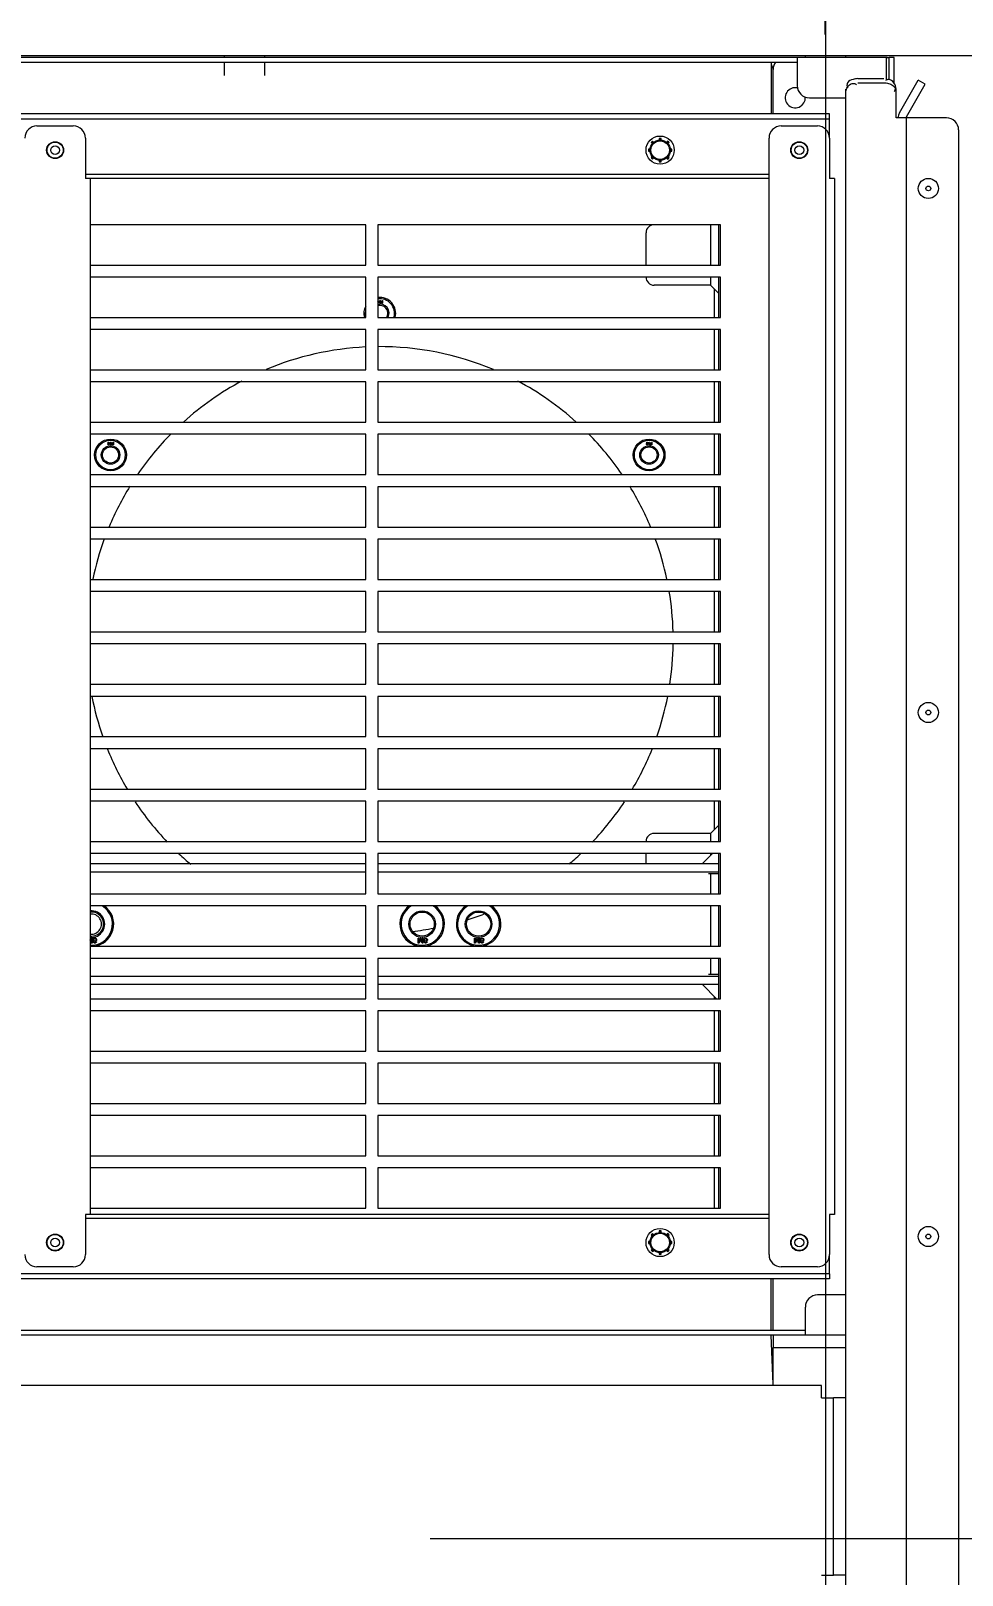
# Model space of a CAD drawing. Header units: inches. Extents: x -4705 to 38647, y 7098 to 31800.
# Drawn here: x 5173.5 to 5404.4, y 26205 to 26588.1 of the extents above; entities that cross this region are included whole.
import ezdxf

# ---------------------------------------------------------------- set-up
doc = ezdxf.new("R2010")
doc.units = ezdxf.units.IN
doc.header["$LTSCALE"] = 10
doc.header["$MEASUREMENT"] = 0
doc.linetypes.add('CENTER', pattern=[2, 1.25, -0.25, 0.25, -0.25])
doc.linetypes.add('CENTERX2', pattern=[20.32, 12.7, -2.54, 2.54, -2.54])
doc.layers.get('0').update_dxf_attribs({"lineweight": 0})
doc.layers.get('Defpoints').update_dxf_attribs({"lineweight": 0})
doc.layers.add('00_COMPONENTS', color=7, linetype='Continuous', lineweight=0)
doc.styles.get("Standard").update_dxf_attribs({"font": 'SourceHanSansCN-Normal.ttf'})
doc.dimstyles.new('副本 (2) Standard', dxfattribs={"dimtxt": 30, "dimasz": 40, "dimexe": 20, "dimexo": 2, "dimgap": 5, "dimtad": 1, "dimtoh": 1, "dimdec": 0, "dimdsep": 46, "dimtxsty": 'Standard', "dimblk": 'CLOSEDBLANK', "dimcen": 0.09, "dimclrd": 256, "dimadec": 0, "dimazin": 0, "dimtfac": 1, "dimtdec": 0, "dimtofl": 0, "dimtmove": 1, "dimatfit": 2, "dimldrblk": 'CLOSEDBLANK', "dimfxl": 1, "dimtolj": 1, "dimtzin": 0, "dimarcsym": 0})

# ---------------------------------------------------------------- blocks, each defined once
blk = doc.blocks.new('_ClosedBlank')
at = {"color": 0, "linetype": 'ByBlock', "lineweight": -2}
for p, q in [((-1, 0.1667), (0, 0)), ((-1, 0.1667), (-1, -0.1667)), ((0, 0), (-1, -0.1667))]:
    blk.add_line(p, q, dxfattribs=at)
blk = doc.blocks.new('*D21')
at = {"color": 0, "linetype": 'CENTER', "lineweight": -2, "ltscale": 50, "transparency": 16777216}
for p, q in [((4843.51, 26563.97), (4843.51, 26793.6)), ((5370.51, 26589.89), (5370.51, 26793.6))]:
    blk.add_line(p, q, dxfattribs=at)
at = {"linetype": 'CENTER', "lineweight": -2, "ltscale": 50, "transparency": 16777216}
blk.add_line((4883.51, 26773.6), (5330.51, 26773.6), dxfattribs=at)
at = {"layer": 'Defpoints', "color": 0, "linetype": 'CENTER', "transparency": 16777216}
for p in [(5370.51, 26773.6), (5370.51, 26587.89), (4843.51, 26561.97)]:
    blk.add_point(p, dxfattribs=at)
at = {"linetype": 'ByBlock', "lineweight": -2, "transparency": 16777216, "xscale": 40, "yscale": 40, "zscale": 40, "rotation": 180}
blk.add_blockref('_ClosedBlank', (4843.51, 26773.6), dxfattribs=at)
at = {"linetype": 'ByBlock', "lineweight": -2, "transparency": 16777216, "xscale": 40, "yscale": 40, "zscale": 40}
blk.add_blockref('_ClosedBlank', (5370.51, 26773.6), dxfattribs=at)
at = {"color": 0, "linetype": 'CENTER', "ltscale": 50, "transparency": 16777216, "insert": (5107.01, 26793.6), "char_height": 30, "attachment_point": 5}
blk.add_mtext('\\A1;527', dxfattribs=at)
blk = doc.blocks.new('*D22')
at = {"color": 0, "linetype": 'CENTER', "lineweight": -2, "ltscale": 50, "transparency": 16777216}
for p, q in [((5370.51, 26587.16), (5370.51, 26793.6)), ((5897.51, 26563.97), (5897.51, 26793.6))]:
    blk.add_line(p, q, dxfattribs=at)
at = {"linetype": 'CENTER', "lineweight": -2, "ltscale": 50, "transparency": 16777216}
blk.add_line((5410.51, 26773.6), (5857.51, 26773.6), dxfattribs=at)
at = {"layer": 'Defpoints', "color": 0, "linetype": 'CENTER', "transparency": 16777216}
for p in [(5897.51, 26773.6), (5370.51, 26585.16), (5897.51, 26561.97)]:
    blk.add_point(p, dxfattribs=at)
at = {"linetype": 'ByBlock', "lineweight": -2, "transparency": 16777216, "xscale": 40, "yscale": 40, "zscale": 40, "rotation": 180}
blk.add_blockref('_ClosedBlank', (5370.51, 26773.6), dxfattribs=at)
at = {"linetype": 'ByBlock', "lineweight": -2, "transparency": 16777216, "xscale": 40, "yscale": 40, "zscale": 40}
blk.add_blockref('_ClosedBlank', (5897.51, 26773.6), dxfattribs=at)
at = {"color": 0, "linetype": 'CENTER', "ltscale": 50, "transparency": 16777216, "insert": (5634.01, 26793.6), "char_height": 30, "attachment_point": 5}
blk.add_mtext('\\A1;527', dxfattribs=at)
blk = doc.blocks.new('*D27')
at = {"color": 0, "linetype": 'CENTER', "lineweight": -2, "ltscale": 50, "transparency": 16777216}
for p, q in [((5752.36, 26647.97), (4784.99, 26647.97)), ((5039.92, 26251.97), (4784.99, 26251.97))]:
    blk.add_line(p, q, dxfattribs=at)
at = {"linetype": 'CENTER', "lineweight": -2, "ltscale": 50, "transparency": 16777216}
blk.add_line((4804.99, 26607.97), (4804.99, 26291.97), dxfattribs=at)
at = {"layer": 'Defpoints', "color": 0, "linetype": 'CENTER', "transparency": 16777216}
for p in [(5754.36, 26647.97), (4804.99, 26251.97), (5041.92, 26251.97)]:
    blk.add_point(p, dxfattribs=at)
at = {"linetype": 'ByBlock', "lineweight": -2, "transparency": 16777216, "xscale": 40, "yscale": 40, "zscale": 40}
for p, rotation in [((4804.99, 26647.97), 90), ((4804.99, 26251.97), 270)]:
    blk.add_blockref('_ClosedBlank', p, dxfattribs=dict(at, rotation=rotation))
at = {"color": 0, "linetype": 'CENTER', "ltscale": 50, "transparency": 16777216, "insert": (4784.99, 26449.97), "char_height": 30, "attachment_point": 5, "rotation": 90}
blk.add_mtext('\\A1;396', dxfattribs=at)
blk = doc.blocks.new('*D28')
at = {"color": 0, "linetype": 'CENTER', "lineweight": -2, "ltscale": 50, "transparency": 16777216}
for p, q in [((5507.92, 26647.97), (4733.1, 26647.97)), ((5040.89, 26201.97), (4733.1, 26201.97))]:
    blk.add_line(p, q, dxfattribs=at)
at = {"linetype": 'CENTER', "lineweight": -2, "ltscale": 50, "transparency": 16777216}
blk.add_line((4753.1, 26607.97), (4753.1, 26241.97), dxfattribs=at)
at = {"layer": 'Defpoints', "color": 0, "linetype": 'CENTER', "transparency": 16777216}
for p in [(5509.92, 26647.97), (4753.1, 26201.97), (5042.89, 26201.97)]:
    blk.add_point(p, dxfattribs=at)
at = {"linetype": 'ByBlock', "lineweight": -2, "transparency": 16777216, "xscale": 40, "yscale": 40, "zscale": 40}
for p, rotation in [((4753.1, 26647.97), 90), ((4753.1, 26201.97), 270)]:
    blk.add_blockref('_ClosedBlank', p, dxfattribs=dict(at, rotation=rotation))
at = {"color": 0, "linetype": 'CENTER', "ltscale": 50, "transparency": 16777216, "insert": (4733.1, 26424.97), "char_height": 30, "attachment_point": 5, "rotation": 90}
blk.add_mtext('\\A1;446', dxfattribs=at)

msp = doc.modelspace()

# ---------------------------------------------------------------- linework, layer by layer
at = {"color": 1, "linetype": 'CENTERX2', "ltscale": 50}
msp.add_line((5370.509, 26608.974), (5370.509, 25821.134), dxfattribs=at)
at = {"color": 1, "linetype": 'CENTER', "ltscale": 50}
msp.add_line((5897.509, 26213.974), (4901.743, 26213.974), dxfattribs=at)
at = {"layer": '00_COMPONENTS', "color": 7, "linetype": 'Continuous'}
for p, q in [((4933.509, 26581.974), (5807.509, 26581.974)), ((5385.809, 26581.474), (4973.209, 26581.474)), ((4993.509, 26580.274), (5363.509, 26580.274)), ((5221.509, 26581.474), (5221.509, 26581.974)), ((5221.509, 26576.974), (5221.509, 26580.274)), ((5231.509, 26581.474), (5231.509, 26581.974)), ((5231.509, 26576.974), (5231.509, 26580.274)), ((5357.009, 26580.274), (5357.009, 26567.474)), ((5357.009, 26579.774), (5357.509, 26578.474)), ((5357.509, 26567.474), (5357.509, 26578.474)), ((5363.509, 26581.474), (5363.509, 26574.474)), ((5365.509, 26581.474), (5365.509, 26581.974)), ((5375.509, 26581.474), (5375.509, 26581.974)), ((5385.509, 26581.474), (5385.509, 26576.12)), ((5385.809, 26581.474), (5386.309, 26581.474)), ((5387.509, 26581.474), (5386.309, 26581.474)), ((5386.309, 26575.921), (5386.309, 26581.474)), ((5387.509, 26574.955), (5387.509, 26581.474)), ((5378.509, 26576.207), (5385.009, 26576.207)), ((5378.509, 26575.207), (5385.009, 26575.207)), ((5388.844, 26567.724), (5393.509, 26575.805)), ((5390.576, 26566.724), (5395.241, 26574.805)), ((5395.241, 26574.805), (5393.509, 26575.805)), ((5366.509, 26571.474), (5375.509, 26571.474)), ((5375.509, 25875.412), (5375.509, 26573.608)), ((5388.009, 26566.474), (5388.009, 26573.608)), ((5371.509, 26567.474), (4987.509, 26567.474)), ((5371.509, 26566.274), (5371.509, 26567.474)), ((4987.509, 26566.274), (5371.509, 26566.274)), ((5175.009, 26564.474), (5184.009, 26564.474)), ((5359.509, 26564.474), (5368.509, 26564.474)), ((5371.509, 26561.474), (5371.509, 26566.274)), ((5390.509, 26566.474), (5388.009, 26566.474)), ((5390.509, 26566.474), (5390.509, 25881.474)), ((5400.509, 26566.474), (5390.576, 26566.474)), ((5403.509, 26563.474), (5403.509, 25884.474)), ((5187.009, 26561.474), (5187.009, 26551.474)), ((5327.29, 26560.341), (5327.578, 26560.053)), ((5327.933, 26560.404), (5327.643, 26560.694)), ((5329.259, 26561.364), (5329.259, 26560.959)), ((5329.759, 26560.959), (5329.759, 26561.364)), ((5331.375, 26560.694), (5331.086, 26560.404)), ((5331.441, 26560.053), (5331.729, 26560.341)), ((5356.509, 26284.474), (5356.509, 26561.474)), ((5371.509, 26561.474), (5371.509, 26551.474)), ((5327.03, 26558.724), (5326.62, 26558.724)), ((5326.62, 26558.224), (5327.03, 26558.224)), ((5327.578, 26556.896), (5327.29, 26556.608)), ((5327.643, 26556.255), (5327.933, 26556.544)), ((5329.259, 26555.99), (5329.259, 26555.585)), ((5329.759, 26555.585), (5329.759, 26555.99)), ((5331.086, 26556.544), (5331.375, 26556.255)), ((5331.729, 26556.608), (5331.441, 26556.896)), ((5332.398, 26558.724), (5331.989, 26558.724)), ((5331.989, 26558.224), (5332.398, 26558.224)), ((5187.009, 26552.474), (5356.509, 26552.474)), ((5356.509, 26551.474), (5187.009, 26551.474)), ((5188.209, 26551.474), (5188.209, 26294.474)), ((5372.708, 26551.474), (5371.509, 26551.474)), ((5372.709, 26551.474), (5372.709, 26294.474)), ((5256.509, 26539.974), (5188.209, 26539.974)), ((5256.509, 26529.974), (5256.509, 26539.974)), ((5344.509, 26539.974), (5259.509, 26539.974)), ((5259.509, 26539.974), (5259.509, 26529.974)), ((5326.009, 26529.974), (5326.009, 26537.974)), ((5342.009, 26539.974), (5342.009, 26529.974)), ((5344.009, 26539.974), (5344.009, 26529.974)), ((5344.509, 26529.974), (5344.509, 26539.974)), ((5188.209, 26529.974), (5256.509, 26529.974)), ((5259.509, 26529.974), (5344.509, 26529.974)), ((5256.509, 26526.974), (5188.209, 26526.974)), ((5256.509, 26516.974), (5256.509, 26526.974)), ((5344.509, 26526.974), (5259.509, 26526.974)), ((5259.509, 26526.974), (5259.509, 26516.974)), ((5342.009, 26524.974), (5328.009, 26524.974)), ((5342.009, 26526.974), (5342.009, 26524.974)), ((5344.009, 26522.974), (5342.009, 26524.974)), ((5344.009, 26526.974), (5344.009, 26516.974)), ((5344.509, 26516.974), (5344.509, 26526.974)), ((5259.543, 26521.174), (5259.893, 26520.772)), ((5259.791, 26520.772), (5259.543, 26521.055)), ((5260.009, 26521.174), (5260.141, 26521.174)), ((5260.009, 26520.474), (5260.009, 26521.174)), ((5260.301, 26520.474), (5260.097, 26521.026)), ((5260.097, 26521.026), (5260.097, 26520.474)), ((5260.141, 26521.174), (5260.359, 26520.549)), ((5260.359, 26520.549), (5260.578, 26521.174)), ((5260.622, 26521.026), (5260.418, 26520.474)), ((5260.578, 26521.174), (5260.709, 26521.174)), ((5260.622, 26520.474), (5260.622, 26521.026)), ((5260.709, 26521.174), (5260.709, 26520.474)), ((5343.009, 26516.974), (5343.009, 26523.974)), ((5259.543, 26520.772), (5259.791, 26520.772)), ((5259.893, 26520.683), (5259.543, 26520.683)), ((5259.893, 26520.772), (5259.893, 26520.683)), ((5260.097, 26520.474), (5260.009, 26520.474)), ((5260.418, 26520.474), (5260.301, 26520.474)), ((5260.709, 26520.474), (5260.622, 26520.474)), ((5188.209, 26516.974), (5256.509, 26516.974)), ((5256.509, 26513.974), (5188.209, 26513.974)), ((5256.509, 26503.974), (5256.509, 26513.974)), ((5259.509, 26516.974), (5344.509, 26516.974)), ((5344.509, 26513.974), (5259.509, 26513.974)), ((5259.509, 26513.974), (5259.509, 26503.974)), ((5343.009, 26503.974), (5343.009, 26513.974)), ((5344.009, 26513.974), (5344.009, 26503.974)), ((5344.509, 26503.974), (5344.509, 26513.974)), ((5188.209, 26503.974), (5256.509, 26503.974)), ((5259.509, 26503.974), (5344.509, 26503.974)), ((5256.509, 26500.974), (5188.209, 26500.974)), ((5256.509, 26490.974), (5256.509, 26500.974)), ((5344.509, 26500.974), (5259.509, 26500.974)), ((5259.509, 26500.974), (5259.509, 26490.974)), ((5343.009, 26490.974), (5343.009, 26500.974)), ((5344.009, 26500.974), (5344.009, 26490.974)), ((5344.509, 26490.974), (5344.509, 26500.974)), ((5188.209, 26490.974), (5256.509, 26490.974)), ((5259.509, 26490.974), (5344.509, 26490.974)), ((5256.509, 26487.974), (5188.209, 26487.974)), ((5256.509, 26477.974), (5256.509, 26487.974)), ((5344.509, 26487.974), (5259.509, 26487.974)), ((5259.509, 26487.974), (5259.509, 26477.974)), ((5343.009, 26477.974), (5343.009, 26487.974)), ((5344.009, 26487.974), (5344.009, 26477.974)), ((5344.509, 26477.974), (5344.509, 26487.974)), ((5192.555, 26485.651), (5192.701, 26485.651)), ((5192.555, 26485.562), (5192.555, 26485.651)), ((5192.701, 26485.562), (5192.555, 26485.562)), ((5192.701, 26486.053), (5192.788, 26486.053)), ((5192.701, 26485.651), (5192.701, 26486.053)), ((5192.701, 26485.353), (5192.701, 26485.562)), ((5192.788, 26485.353), (5192.701, 26485.353)), ((5192.788, 26486.053), (5193.138, 26485.651)), ((5193.036, 26485.651), (5192.788, 26485.934)), ((5192.788, 26485.934), (5192.788, 26485.651)), ((5192.788, 26485.651), (5193.036, 26485.651)), ((5193.138, 26485.562), (5192.788, 26485.562)), ((5192.788, 26485.562), (5192.788, 26485.353)), ((5193.138, 26485.651), (5193.138, 26485.562)), ((5193.255, 26486.053), (5193.386, 26486.053)), ((5193.255, 26485.353), (5193.255, 26486.053)), ((5193.343, 26485.353), (5193.255, 26485.353)), ((5193.547, 26485.353), (5193.343, 26485.904)), ((5193.343, 26485.904), (5193.343, 26485.353)), ((5193.386, 26486.053), (5193.605, 26485.428)), ((5193.663, 26485.353), (5193.547, 26485.353)), ((5193.605, 26485.428), (5193.824, 26486.053)), ((5193.868, 26485.904), (5193.663, 26485.353)), ((5193.824, 26486.053), (5193.955, 26486.053)), ((5193.868, 26485.353), (5193.868, 26485.904)), ((5193.955, 26485.353), (5193.868, 26485.353)), ((5193.955, 26486.053), (5193.955, 26485.353)), ((5326.064, 26485.651), (5326.209, 26485.651)), ((5326.064, 26485.562), (5326.064, 26485.651)), ((5326.209, 26485.562), (5326.064, 26485.562)), ((5326.209, 26486.053), (5326.297, 26486.053)), ((5326.209, 26485.651), (5326.209, 26486.053)), ((5326.209, 26485.353), (5326.209, 26485.562)), ((5326.297, 26485.353), (5326.209, 26485.353)), ((5326.297, 26486.053), (5326.647, 26485.651)), ((5326.545, 26485.651), (5326.297, 26485.934)), ((5326.297, 26485.934), (5326.297, 26485.651)), ((5326.297, 26485.651), (5326.545, 26485.651)), ((5326.647, 26485.562), (5326.297, 26485.562)), ((5326.297, 26485.562), (5326.297, 26485.353)), ((5326.647, 26485.651), (5326.647, 26485.562)), ((5326.764, 26486.053), (5326.895, 26486.053)), ((5326.764, 26485.353), (5326.764, 26486.053)), ((5326.851, 26485.353), (5326.764, 26485.353)), ((5327.055, 26485.353), (5326.851, 26485.904)), ((5326.851, 26485.904), (5326.851, 26485.353)), ((5326.895, 26486.053), (5327.114, 26485.428)), ((5327.172, 26485.353), (5327.055, 26485.353)), ((5327.114, 26485.428), (5327.332, 26486.053)), ((5327.376, 26485.904), (5327.172, 26485.353)), ((5327.332, 26486.053), (5327.464, 26486.053)), ((5327.376, 26485.353), (5327.376, 26485.904)), ((5327.464, 26485.353), (5327.376, 26485.353)), ((5327.464, 26486.053), (5327.464, 26485.353)), ((5188.209, 26477.974), (5256.509, 26477.974)), ((5256.509, 26474.974), (5188.209, 26474.974)), ((5256.509, 26464.974), (5256.509, 26474.974)), ((5259.509, 26477.974), (5344.509, 26477.974)), ((5344.509, 26474.974), (5259.509, 26474.974)), ((5259.509, 26474.974), (5259.509, 26464.974)), ((5343.009, 26464.974), (5343.009, 26474.974)), ((5344.009, 26474.974), (5344.009, 26464.974)), ((5344.509, 26464.974), (5344.509, 26474.974)), ((5188.209, 26464.974), (5256.509, 26464.974)), ((5259.509, 26464.974), (5344.509, 26464.974)), ((5256.509, 26461.974), (5188.209, 26461.974)), ((5256.509, 26451.974), (5256.509, 26461.974)), ((5344.509, 26461.974), (5259.509, 26461.974)), ((5259.509, 26461.974), (5259.509, 26451.974)), ((5343.009, 26451.974), (5343.009, 26461.974)), ((5344.009, 26461.974), (5344.009, 26451.974)), ((5344.509, 26451.974), (5344.509, 26461.974)), ((5188.209, 26451.974), (5256.509, 26451.974)), ((5259.509, 26451.974), (5344.509, 26451.974)), ((5256.509, 26448.974), (5188.209, 26448.974)), ((5256.509, 26438.974), (5256.509, 26448.974)), ((5344.509, 26448.974), (5259.509, 26448.974)), ((5259.509, 26448.974), (5259.509, 26438.974)), ((5343.009, 26438.974), (5343.009, 26448.974)), ((5344.009, 26448.974), (5344.009, 26438.974)), ((5344.509, 26438.974), (5344.509, 26448.974)), ((5188.209, 26438.974), (5256.509, 26438.974)), ((5259.509, 26438.974), (5344.509, 26438.974)), ((5256.509, 26435.974), (5188.209, 26435.974)), ((5256.509, 26425.974), (5256.509, 26435.974)), ((5344.509, 26435.974), (5259.509, 26435.974)), ((5259.509, 26435.974), (5259.509, 26425.974)), ((5343.009, 26425.974), (5343.009, 26435.974)), ((5344.009, 26435.974), (5344.009, 26425.974)), ((5344.509, 26425.974), (5344.509, 26435.974)), ((5188.209, 26425.974), (5256.509, 26425.974)), ((5259.509, 26425.974), (5344.509, 26425.974)), ((5256.509, 26422.974), (5188.209, 26422.974)), ((5256.509, 26412.974), (5256.509, 26422.974)), ((5344.509, 26422.974), (5259.509, 26422.974)), ((5259.509, 26422.974), (5259.509, 26412.974)), ((5343.009, 26412.974), (5343.009, 26422.974)), ((5344.009, 26422.974), (5344.009, 26412.974)), ((5344.509, 26412.974), (5344.509, 26422.974)), ((5188.209, 26412.974), (5256.509, 26412.974)), ((5256.509, 26409.974), (5188.209, 26409.974)), ((5256.509, 26399.974), (5256.509, 26409.974)), ((5259.509, 26412.974), (5344.509, 26412.974)), ((5344.509, 26409.974), (5259.509, 26409.974)), ((5259.509, 26409.974), (5259.509, 26399.974)), ((5343.009, 26399.974), (5343.009, 26409.974)), ((5344.009, 26409.974), (5344.009, 26399.974)), ((5344.509, 26399.974), (5344.509, 26409.974)), ((5188.209, 26399.974), (5256.509, 26399.974)), ((5259.509, 26399.974), (5344.509, 26399.974)), ((5256.509, 26396.974), (5188.209, 26396.974)), ((5256.509, 26386.974), (5256.509, 26396.974)), ((5344.509, 26396.974), (5259.509, 26396.974)), ((5259.509, 26396.974), (5259.509, 26386.974)), ((5343.009, 26389.974), (5343.009, 26396.974)), ((5344.009, 26396.974), (5344.009, 26386.974)), ((5344.509, 26386.974), (5344.509, 26396.974)), ((5344.009, 26390.974), (5342.009, 26388.974)), ((5188.209, 26386.974), (5256.509, 26386.974)), ((5259.509, 26386.974), (5344.509, 26386.974)), ((5342.009, 26388.974), (5328.009, 26388.974)), ((5342.009, 26388.974), (5342.009, 26386.974)), ((5256.509, 26383.974), (5188.209, 26383.974)), ((5256.509, 26373.974), (5256.509, 26383.974)), ((5344.509, 26383.974), (5259.509, 26383.974)), ((5259.509, 26383.974), (5259.509, 26373.974)), ((5326.009, 26381.474), (5326.009, 26383.974)), ((5340.009, 26381.474), (5342.509, 26383.974)), ((5342.009, 26383.974), (5342.009, 26383.474)), ((5344.009, 26383.974), (5344.009, 26373.974)), ((5344.509, 26373.974), (5344.509, 26383.974)), ((5188.209, 26381.474), (5256.509, 26381.474)), ((5188.209, 26379.474), (5256.509, 26379.474)), ((5259.509, 26381.474), (5344.009, 26381.474)), ((5259.509, 26379.474), (5344.009, 26379.474)), ((5344.009, 26378.974), (5341.509, 26378.974)), ((5342.009, 26378.974), (5342.009, 26373.974)), ((5188.209, 26373.974), (5256.509, 26373.974)), ((5259.509, 26373.974), (5344.509, 26373.974)), ((5256.509, 26370.974), (5188.209, 26370.974)), ((5256.509, 26360.974), (5256.509, 26370.974)), ((5344.509, 26370.974), (5259.509, 26370.974)), ((5259.509, 26370.974), (5259.509, 26360.974)), ((5342.009, 26370.974), (5342.009, 26360.974)), ((5344.009, 26370.974), (5344.009, 26360.974)), ((5344.509, 26360.974), (5344.509, 26370.974)), ((5188.209, 26362.974), (5188.559, 26362.03)), ((5188.484, 26361.774), (5188.209, 26362.561)), ((5188.209, 26360.974), (5256.509, 26360.974)), ((5188.709, 26361.774), (5188.484, 26361.774)), ((5188.559, 26362.974), (5188.709, 26362.974)), ((5188.559, 26362.03), (5188.559, 26362.974)), ((5188.709, 26362.974), (5188.709, 26361.774)), ((5188.909, 26362.464), (5188.934, 26362.643)), ((5188.909, 26362.285), (5188.909, 26362.464)), ((5188.934, 26362.106), (5188.909, 26362.285)), ((5188.934, 26362.643), (5188.984, 26362.77)), ((5188.984, 26361.979), (5188.934, 26362.106)), ((5188.984, 26362.77), (5189.059, 26362.872)), ((5189.059, 26361.877), (5188.984, 26361.979)), ((5189.184, 26362.234), (5189.034, 26362.336)), ((5189.034, 26362.336), (5189.034, 26362.285)), ((5189.034, 26362.285), (5189.059, 26362.132)), ((5189.059, 26362.872), (5189.184, 26362.949)), ((5189.084, 26362.694), (5189.059, 26362.617)), ((5189.059, 26362.617), (5189.059, 26362.54)), ((5189.059, 26362.54), (5189.084, 26362.464)), ((5189.059, 26362.132), (5189.084, 26362.055)), ((5189.184, 26361.8), (5189.059, 26361.877)), ((5189.134, 26362.77), (5189.084, 26362.694)), ((5189.084, 26362.464), (5189.134, 26362.413)), ((5189.084, 26362.055), (5189.134, 26361.979)), ((5189.209, 26362.821), (5189.134, 26362.77)), ((5189.134, 26362.413), (5189.209, 26362.362)), ((5189.134, 26361.979), (5189.209, 26361.928)), ((5189.184, 26362.949), (5189.309, 26362.974)), ((5189.309, 26362.209), (5189.184, 26362.234)), ((5189.309, 26361.774), (5189.184, 26361.8)), ((5189.284, 26362.847), (5189.209, 26362.821)), ((5189.209, 26362.362), (5189.284, 26362.336)), ((5189.209, 26361.928), (5189.284, 26361.902)), ((5189.459, 26362.847), (5189.284, 26362.847)), ((5189.284, 26362.336), (5189.459, 26362.336)), ((5189.284, 26361.902), (5189.434, 26361.902)), ((5189.309, 26362.974), (5189.434, 26362.974)), ((5189.434, 26362.209), (5189.309, 26362.209)), ((5189.409, 26361.774), (5189.309, 26361.774)), ((5189.534, 26361.8), (5189.409, 26361.774)), ((5189.434, 26362.974), (5189.559, 26362.949)), ((5189.559, 26362.234), (5189.434, 26362.209)), ((5189.434, 26361.902), (5189.509, 26361.928)), ((5189.534, 26362.821), (5189.459, 26362.847)), ((5189.459, 26362.336), (5189.534, 26362.362)), ((5189.509, 26361.928), (5189.584, 26361.979)), ((5189.609, 26362.77), (5189.534, 26362.821)), ((5189.534, 26362.362), (5189.609, 26362.413)), ((5189.659, 26361.877), (5189.534, 26361.8)), ((5189.559, 26362.949), (5189.684, 26362.872)), ((5189.684, 26362.311), (5189.559, 26362.234)), ((5189.584, 26361.979), (5189.634, 26362.055)), ((5189.659, 26362.694), (5189.609, 26362.77)), ((5189.609, 26362.413), (5189.659, 26362.464)), ((5189.634, 26362.055), (5189.759, 26362.055)), ((5189.684, 26362.617), (5189.659, 26362.694)), ((5189.659, 26362.464), (5189.684, 26362.54)), ((5189.734, 26361.979), (5189.659, 26361.877)), ((5189.684, 26362.872), (5189.759, 26362.77)), ((5189.684, 26362.54), (5189.684, 26362.617)), ((5189.759, 26362.387), (5189.684, 26362.311)), ((5189.759, 26362.055), (5189.734, 26361.979)), ((5189.759, 26362.77), (5189.809, 26362.643)), ((5189.809, 26362.515), (5189.759, 26362.387)), ((5189.809, 26362.643), (5189.809, 26362.515)), ((5259.509, 26360.974), (5344.509, 26360.974)), ((5269.509, 26362.974), (5269.659, 26362.974)), ((5269.509, 26361.774), (5269.509, 26362.974)), ((5269.734, 26361.774), (5269.509, 26361.774)), ((5269.659, 26362.974), (5269.659, 26362.03)), ((5269.659, 26362.03), (5270.009, 26362.974)), ((5270.109, 26362.847), (5269.734, 26361.774)), ((5270.009, 26362.974), (5270.209, 26362.974)), ((5270.484, 26361.774), (5270.109, 26362.847)), ((5270.209, 26362.974), (5270.559, 26362.03)), ((5270.709, 26361.774), (5270.484, 26361.774)), ((5270.559, 26362.974), (5270.709, 26362.974)), ((5270.559, 26362.03), (5270.559, 26362.974)), ((5270.709, 26362.974), (5270.709, 26361.774)), ((5270.909, 26362.464), (5270.934, 26362.643)), ((5270.909, 26362.285), (5270.909, 26362.464)), ((5270.934, 26362.106), (5270.909, 26362.285)), ((5270.934, 26362.643), (5270.984, 26362.77)), ((5270.984, 26361.979), (5270.934, 26362.106)), ((5270.984, 26362.77), (5271.059, 26362.872)), ((5271.059, 26361.877), (5270.984, 26361.979)), ((5271.184, 26362.234), (5271.034, 26362.336)), ((5271.034, 26362.336), (5271.034, 26362.285)), ((5271.034, 26362.285), (5271.059, 26362.132)), ((5271.059, 26362.872), (5271.184, 26362.949)), ((5271.084, 26362.694), (5271.059, 26362.617)), ((5271.059, 26362.617), (5271.059, 26362.54)), ((5271.059, 26362.54), (5271.084, 26362.464)), ((5271.059, 26362.132), (5271.084, 26362.055)), ((5271.184, 26361.8), (5271.059, 26361.877)), ((5271.134, 26362.77), (5271.084, 26362.694)), ((5271.084, 26362.464), (5271.134, 26362.413)), ((5271.084, 26362.055), (5271.134, 26361.979)), ((5271.209, 26362.821), (5271.134, 26362.77)), ((5271.134, 26362.413), (5271.209, 26362.362)), ((5271.134, 26361.979), (5271.209, 26361.928)), ((5271.184, 26362.949), (5271.309, 26362.974)), ((5271.309, 26362.209), (5271.184, 26362.234)), ((5271.309, 26361.774), (5271.184, 26361.8)), ((5271.284, 26362.847), (5271.209, 26362.821)), ((5271.209, 26362.362), (5271.284, 26362.336)), ((5271.209, 26361.928), (5271.284, 26361.902)), ((5271.459, 26362.847), (5271.284, 26362.847)), ((5271.284, 26362.336), (5271.459, 26362.336)), ((5271.284, 26361.902), (5271.434, 26361.902)), ((5271.309, 26362.974), (5271.434, 26362.974)), ((5271.434, 26362.209), (5271.309, 26362.209)), ((5271.409, 26361.774), (5271.309, 26361.774)), ((5271.534, 26361.8), (5271.409, 26361.774)), ((5271.434, 26362.974), (5271.559, 26362.949)), ((5271.559, 26362.234), (5271.434, 26362.209)), ((5271.434, 26361.902), (5271.509, 26361.928)), ((5271.534, 26362.821), (5271.459, 26362.847)), ((5271.459, 26362.336), (5271.534, 26362.362)), ((5271.509, 26361.928), (5271.584, 26361.979)), ((5271.609, 26362.77), (5271.534, 26362.821)), ((5271.534, 26362.362), (5271.609, 26362.413)), ((5271.659, 26361.877), (5271.534, 26361.8)), ((5271.559, 26362.949), (5271.684, 26362.872)), ((5271.684, 26362.311), (5271.559, 26362.234)), ((5271.584, 26361.979), (5271.634, 26362.055)), ((5271.659, 26362.694), (5271.609, 26362.77)), ((5271.609, 26362.413), (5271.659, 26362.464)), ((5271.634, 26362.055), (5271.759, 26362.055)), ((5271.684, 26362.617), (5271.659, 26362.694)), ((5271.659, 26362.464), (5271.684, 26362.54)), ((5271.734, 26361.979), (5271.659, 26361.877)), ((5271.684, 26362.872), (5271.759, 26362.77)), ((5271.684, 26362.54), (5271.684, 26362.617)), ((5271.759, 26362.387), (5271.684, 26362.311)), ((5271.759, 26362.055), (5271.734, 26361.979)), ((5271.759, 26362.77), (5271.809, 26362.643)), ((5271.809, 26362.515), (5271.759, 26362.387)), ((5271.809, 26362.643), (5271.809, 26362.515)), ((5283.509, 26362.974), (5283.659, 26362.974)), ((5283.509, 26361.774), (5283.509, 26362.974)), ((5283.734, 26361.774), (5283.509, 26361.774)), ((5283.659, 26362.03), (5284.009, 26362.974)), ((5283.659, 26362.974), (5283.659, 26362.03)), ((5284.109, 26362.847), (5283.734, 26361.774)), ((5284.009, 26362.974), (5284.209, 26362.974)), ((5284.484, 26361.774), (5284.109, 26362.847)), ((5284.209, 26362.974), (5284.559, 26362.03)), ((5284.709, 26361.774), (5284.484, 26361.774)), ((5284.559, 26362.974), (5284.709, 26362.974)), ((5284.559, 26362.03), (5284.559, 26362.974)), ((5284.709, 26362.974), (5284.709, 26361.774)), ((5284.909, 26362.464), (5284.934, 26362.643)), ((5284.909, 26362.285), (5284.909, 26362.464)), ((5284.934, 26362.106), (5284.909, 26362.285)), ((5284.934, 26362.643), (5284.984, 26362.77)), ((5284.984, 26361.979), (5284.934, 26362.106)), ((5284.984, 26362.77), (5285.059, 26362.872)), ((5285.059, 26361.877), (5284.984, 26361.979)), ((5285.184, 26362.234), (5285.034, 26362.336)), ((5285.034, 26362.336), (5285.034, 26362.285)), ((5285.034, 26362.285), (5285.059, 26362.132)), ((5285.059, 26362.872), (5285.184, 26362.949)), ((5285.084, 26362.694), (5285.059, 26362.617)), ((5285.059, 26362.617), (5285.059, 26362.54)), ((5285.059, 26362.54), (5285.084, 26362.464)), ((5285.059, 26362.132), (5285.084, 26362.055)), ((5285.184, 26361.8), (5285.059, 26361.877)), ((5285.134, 26362.77), (5285.084, 26362.694)), ((5285.084, 26362.464), (5285.134, 26362.413)), ((5285.084, 26362.055), (5285.134, 26361.979)), ((5285.209, 26362.821), (5285.134, 26362.77)), ((5285.134, 26362.413), (5285.209, 26362.362)), ((5285.134, 26361.979), (5285.209, 26361.928)), ((5285.184, 26362.949), (5285.309, 26362.974)), ((5285.309, 26362.209), (5285.184, 26362.234)), ((5285.309, 26361.774), (5285.184, 26361.8)), ((5285.284, 26362.847), (5285.209, 26362.821)), ((5285.209, 26362.362), (5285.284, 26362.336)), ((5285.209, 26361.928), (5285.284, 26361.902)), ((5285.459, 26362.847), (5285.284, 26362.847)), ((5285.284, 26362.336), (5285.459, 26362.336)), ((5285.284, 26361.902), (5285.434, 26361.902)), ((5285.309, 26362.974), (5285.434, 26362.974)), ((5285.434, 26362.209), (5285.309, 26362.209)), ((5285.409, 26361.774), (5285.309, 26361.774)), ((5285.534, 26361.8), (5285.409, 26361.774)), ((5285.434, 26362.974), (5285.559, 26362.949)), ((5285.559, 26362.234), (5285.434, 26362.209)), ((5285.434, 26361.902), (5285.509, 26361.928)), ((5285.534, 26362.821), (5285.459, 26362.847)), ((5285.459, 26362.336), (5285.534, 26362.362)), ((5285.509, 26361.928), (5285.584, 26361.979)), ((5285.609, 26362.77), (5285.534, 26362.821)), ((5285.534, 26362.362), (5285.609, 26362.413)), ((5285.659, 26361.877), (5285.534, 26361.8)), ((5285.559, 26362.949), (5285.684, 26362.872)), ((5285.684, 26362.311), (5285.559, 26362.234)), ((5285.584, 26361.979), (5285.634, 26362.055)), ((5285.659, 26362.694), (5285.609, 26362.77)), ((5285.609, 26362.413), (5285.659, 26362.464)), ((5285.634, 26362.055), (5285.759, 26362.055)), ((5285.684, 26362.617), (5285.659, 26362.694)), ((5285.659, 26362.464), (5285.684, 26362.54)), ((5285.734, 26361.979), (5285.659, 26361.877)), ((5285.684, 26362.872), (5285.759, 26362.77)), ((5285.684, 26362.54), (5285.684, 26362.617)), ((5285.759, 26362.387), (5285.684, 26362.311)), ((5285.759, 26362.055), (5285.734, 26361.979)), ((5285.759, 26362.77), (5285.809, 26362.643)), ((5285.809, 26362.515), (5285.759, 26362.387)), ((5285.809, 26362.643), (5285.809, 26362.515)), ((5256.509, 26357.974), (5188.209, 26357.974)), ((5256.509, 26347.974), (5256.509, 26357.974)), ((5344.509, 26357.974), (5259.509, 26357.974)), ((5259.509, 26357.974), (5259.509, 26347.974)), ((5342.009, 26357.974), (5342.009, 26353.974)), ((5344.009, 26357.974), (5344.009, 26347.974)), ((5344.509, 26347.974), (5344.509, 26357.974)), ((5256.509, 26353.474), (5188.209, 26353.474)), ((5344.009, 26353.474), (5259.509, 26353.474)), ((5344.009, 26353.974), (5341.509, 26353.974)), ((5256.509, 26351.474), (5188.209, 26351.474)), ((5344.009, 26351.474), (5259.509, 26351.474)), ((5340.009, 26351.474), (5343.509, 26347.974)), ((5343.009, 26347.974), (5343.009, 26348.474)), ((5188.209, 26347.974), (5256.509, 26347.974)), ((5256.509, 26344.974), (5188.209, 26344.974)), ((5256.509, 26334.974), (5256.509, 26344.974)), ((5259.509, 26347.974), (5344.509, 26347.974)), ((5344.509, 26344.974), (5259.509, 26344.974)), ((5259.509, 26344.974), (5259.509, 26334.974)), ((5343.009, 26334.974), (5343.009, 26344.974)), ((5344.009, 26344.974), (5344.009, 26334.974)), ((5344.509, 26334.974), (5344.509, 26344.974)), ((5188.209, 26334.974), (5256.509, 26334.974)), ((5259.509, 26334.974), (5344.509, 26334.974)), ((5256.509, 26331.974), (5188.209, 26331.974)), ((5256.509, 26321.974), (5256.509, 26331.974)), ((5344.509, 26331.974), (5259.509, 26331.974)), ((5259.509, 26331.974), (5259.509, 26321.974)), ((5343.009, 26321.974), (5343.009, 26331.974)), ((5344.009, 26331.974), (5344.009, 26321.974)), ((5344.509, 26321.974), (5344.509, 26331.974)), ((5188.209, 26321.974), (5256.509, 26321.974)), ((5259.509, 26321.974), (5344.509, 26321.974)), ((5256.509, 26318.974), (5188.209, 26318.974)), ((5256.509, 26308.974), (5256.509, 26318.974)), ((5344.509, 26318.974), (5259.509, 26318.974)), ((5259.509, 26318.974), (5259.509, 26308.974)), ((5343.009, 26308.974), (5343.009, 26318.974)), ((5344.009, 26318.974), (5344.009, 26308.974)), ((5344.509, 26308.974), (5344.509, 26318.974)), ((5188.209, 26308.974), (5256.509, 26308.974)), ((5259.509, 26308.974), (5344.509, 26308.974)), ((5256.509, 26305.974), (5188.209, 26305.974)), ((5256.509, 26295.974), (5256.509, 26305.974)), ((5344.509, 26305.974), (5259.509, 26305.974)), ((5259.509, 26305.974), (5259.509, 26295.974)), ((5343.009, 26295.974), (5343.009, 26305.974)), ((5344.009, 26305.974), (5344.009, 26295.974)), ((5344.509, 26295.974), (5344.509, 26305.974)), ((5188.209, 26295.974), (5256.509, 26295.974)), ((5259.509, 26295.974), (5344.509, 26295.974)), ((5356.509, 26294.474), (5187.009, 26294.474)), ((5187.009, 26294.474), (5187.009, 26284.474)), ((5356.509, 26293.474), (5187.009, 26293.474)), ((5372.708, 26294.474), (5371.509, 26294.474)), ((5371.509, 26294.474), (5371.509, 26284.474)), ((5327.03, 26287.724), (5326.62, 26287.724)), ((5326.62, 26287.224), (5327.03, 26287.224)), ((5327.29, 26289.341), (5327.578, 26289.053)), ((5327.933, 26289.404), (5327.643, 26289.694)), ((5329.259, 26290.364), (5329.259, 26289.959)), ((5329.759, 26289.959), (5329.759, 26290.364)), ((5331.375, 26289.694), (5331.086, 26289.404)), ((5331.441, 26289.053), (5331.729, 26289.341)), ((5332.398, 26287.724), (5331.989, 26287.724)), ((5331.989, 26287.224), (5332.398, 26287.224)), ((5327.578, 26285.896), (5327.29, 26285.608)), ((5327.643, 26285.255), (5327.933, 26285.544)), ((5329.259, 26284.99), (5329.259, 26284.585)), ((5329.759, 26284.585), (5329.759, 26284.99)), ((5331.086, 26285.544), (5331.375, 26285.255)), ((5331.729, 26285.608), (5331.441, 26285.896)), ((5371.509, 26279.674), (5371.509, 26284.474)), ((5371.509, 26279.674), (4987.509, 26279.674)), ((5184.009, 26281.474), (5175.009, 26281.474)), ((5368.509, 26281.474), (5359.509, 26281.474)), ((5371.509, 26279.674), (5371.509, 26278.474)), ((5371.509, 26278.474), (4987.509, 26278.474)), ((5357.009, 26265.674), (5357.009, 26278.474)), ((5357.509, 26265.674), (5357.509, 26278.474)), ((5375.509, 26274.474), (5368.509, 26274.474)), ((5365.509, 26264.474), (5365.509, 26271.474)), ((5375.509, 26264.474), (4983.509, 26264.474)), ((5365.509, 26265.674), (4995.509, 26265.674)), ((5357.509, 26252.374), (5357.071, 26264.459)), ((5357.509, 26264.474), (5357.509, 26261.474)), ((5357.509, 26261.474), (5375.509, 26261.474)), ((5357.509, 26256.974), (5357.509, 26261.474)), ((5357.509, 26251.974), (5357.509, 26256.974)), ((5369.509, 26251.974), (4989.509, 26251.974)), ((5369.509, 26248.974), (5369.509, 26251.974)), ((5369.509, 26248.974), (5372.509, 26248.974)), ((5375.509, 26248.974), (5372.509, 26248.974)), ((5372.509, 26204.974), (5372.509, 26248.974)), ((5369.509, 26204.974), (5372.509, 26204.974)), ((5375.509, 26204.974), (5372.509, 26204.974))]:
    msp.add_line(p, q, dxfattribs=at)
for centre, radius in [((5179.509, 26558.474), 2.1), ((5179.509, 26558.474), 2), ((5179.509, 26558.474), 1.09), ((5329.509, 26558.474), 3.5), ((5329.509, 26558.474), 2.5), ((5329.509, 26558.474), 2.3), ((5364.009, 26558.474), 2.1), ((5364.009, 26558.474), 2), ((5364.009, 26558.474), 1.09), ((5396.009, 26548.974), 2.5), ((5396.009, 26548.974), 2.5), ((5396.009, 26548.974), 0.6), ((5193.255, 26482.853), 3.95), ((5193.255, 26482.853), 3.65), ((5326.764, 26482.853), 3.95), ((5326.764, 26482.853), 3.65), ((5193.255, 26482.853), 2.3), ((5193.255, 26482.853), 2), ((5326.764, 26482.853), 2.3), ((5326.764, 26482.853), 2), ((5396.009, 26418.974), 2.5), ((5396.009, 26418.974), 2.5), ((5396.009, 26418.974), 0.6), ((5270.509, 26366.474), 3.3), ((5270.509, 26366.474), 3), ((5284.509, 26366.474), 3.3), ((5284.509, 26366.474), 3), ((5396.009, 26288.974), 2.5), ((5396.009, 26288.974), 2.5), ((5179.509, 26287.474), 2.1), ((5179.509, 26287.474), 2), ((5179.509, 26287.474), 1.09), ((5329.509, 26287.474), 3.5), ((5329.509, 26287.474), 2.5), ((5329.509, 26287.474), 2.3), ((5364.009, 26287.474), 2.1), ((5364.009, 26287.474), 2), ((5364.009, 26287.474), 1.09), ((5396.009, 26288.974), 0.6)]:
    msp.add_circle(centre, radius, dxfattribs=at)
for centre, radius, start, end in [((5360.509, 26578.474), 3, 142.38426, 180), ((5366.509, 26574.474), 3, 180, 270), ((5363.009, 26571.474), 2.5, 75.90099, 4.983), ((5391.009, 26566.474), 2.5, 150, 180), ((5175.009, 26561.474), 3, 90, 180), ((5184.009, 26561.474), 3, 0, 90), ((5359.509, 26561.474), 3, 90, 180), ((5368.509, 26561.474), 3, 0, 90), ((5391.009, 26566.474), 0.5, 150, 180), ((5400.509, 26563.474), 3, 0, 90), ((5329.509, 26558.474), 2.9, 130.05457, 139.94543), ((5329.509, 26558.474), 2.7, 129.68723, 140.31277), ((5329.509, 26558.474), 2.9, 85.05457, 94.94543), ((5329.509, 26558.474), 2.7, 84.68723, 95.31277), ((5329.509, 26558.474), 2.7, 39.68723, 50.31277), ((5329.509, 26558.474), 2.9, 40.05457, 49.94543), ((5329.509, 26558.474), 2.9, 175.05457, 184.94543), ((5329.509, 26558.474), 2.7, 174.68723, 185.31277), ((5329.509, 26558.474), 2.9, 220.05457, 229.94543), ((5329.509, 26558.474), 2.7, 219.68723, 230.31277), ((5329.509, 26558.474), 2.7, 264.68723, 275.31277), ((5329.509, 26558.474), 2.9, 265.05457, 274.94543), ((5329.509, 26558.474), 2.7, 309.68723, 320.31277), ((5329.509, 26558.474), 2.9, 310.05457, 319.94543), ((5329.509, 26558.474), 2.7, 354.68723, 5.31277), ((5329.509, 26558.474), 2.9, 355.05457, 4.94543), ((5328.009, 26537.974), 2, 90, 180), ((5328.009, 26526.974), 2, 180, 270), ((5260.009, 26517.974), 3.95, 345.30077, 97.27297), ((5260.009, 26517.974), 3.65, 344.06111, 97.87429), ((5260.009, 26517.974), 3.95, 152.40361, 194.69923), ((5260.009, 26517.974), 3.65, 176.07957, 195.93889), ((5260.009, 26517.974), 2, 337.76556, 104.73953), ((5260.009, 26517.974), 2.3, 334.14972, 102.57707), ((5260.009, 26517.974), 2, 329.99741, 337.76556), ((5260.009, 26436.974), 72.75, 92.7638, 112.77059), ((5260.009, 26436.974), 72.75, 67.22941, 90.39513), ((5260.009, 26436.974), 72.75, 118.02785, 132.02269), ((5260.009, 26436.974), 72.75, 47.97731, 61.97215), ((5260.009, 26436.974), 72.75, 135.33265, 145.57226), ((5260.009, 26436.974), 72.75, 34.42774, 44.66735), ((5260.009, 26436.974), 72.75, 148.40361, 157.28525), ((5260.009, 26436.974), 72.75, 22.71475, 31.59639), ((5260.009, 26436.974), 72.75, 159.86964, 168.0693), ((5260.009, 26436.974), 72.75, 11.9307, 20.13036), ((5260.009, 26436.974), 72.75, 1.59327, 9.49453), ((5260.009, 26436.974), 72.75, 351.29364, 359.20255), ((5260.009, 26436.974), 72.75, 191.11729, 199.27159), ((5260.009, 26436.974), 72.75, 340.72841, 348.88271), ((5260.009, 26436.974), 72.75, 201.85233, 210.65362), ((5260.009, 26436.974), 72.75, 329.34638, 338.14767), ((5260.009, 26436.974), 72.75, 213.48397, 223.59398), ((5260.009, 26436.974), 72.75, 316.40602, 326.51603), ((5328.009, 26386.974), 2, 90, 180), ((5260.009, 26436.974), 72.75, 226.80907, 229.9012), ((5260.009, 26436.974), 72.75, 310.0988, 313.19093), ((5188.509, 26366.474), 2.5, 263.07268, 96.92748), ((5188.509, 26366.474), 5.225, 266.70104, 59.53026), ((5188.509, 26366.474), 3.3, 264.78033, 95.21976), ((5188.509, 26366.474), 3, 264.24862, 95.7516), ((5188.509, 26366.474), 5.525, 273.85393, 54.72461), ((5270.509, 26366.474), 5.525, 125.27539, 266.14619), ((5270.509, 26366.474), 5.225, 120.46979, 59.53026), ((5270.509, 26366.474), 5.525, 273.85393, 54.72461), ((5284.509, 26366.474), 5.525, 125.27539, 266.14619), ((5284.509, 26366.474), 5.225, 120.46979, 59.53026), ((5260.009, 26436.974), 72.75, 287.551, 290.79697), ((5284.509, 26366.474), 5.525, 273.85393, 54.72461), ((5260.009, 26436.974), 72.75, 276.36346, 280.61937), ((5329.509, 26287.474), 2.9, 175.05457, 184.94543), ((5329.509, 26287.474), 2.7, 174.68723, 185.31277), ((5329.509, 26287.474), 2.9, 130.05457, 139.94543), ((5329.509, 26287.474), 2.7, 129.68723, 140.31277), ((5329.509, 26287.474), 2.9, 85.05457, 94.94543), ((5329.509, 26287.474), 2.7, 84.68723, 95.31277), ((5329.509, 26287.474), 2.7, 39.68723, 50.31277), ((5329.509, 26287.474), 2.9, 40.05457, 49.94543), ((5329.509, 26287.474), 2.7, 354.68723, 5.31277), ((5329.509, 26287.474), 2.9, 355.05457, 4.94543), ((5175.009, 26284.474), 3, 180, 270), ((5184.009, 26284.474), 3, 270, 0), ((5329.509, 26287.474), 2.9, 220.05457, 229.94543), ((5329.509, 26287.474), 2.7, 219.68723, 230.31277), ((5329.509, 26287.474), 2.7, 264.68723, 275.31277), ((5329.509, 26287.474), 2.9, 265.05457, 274.94543), ((5329.509, 26287.474), 2.7, 309.68723, 320.31277), ((5329.509, 26287.474), 2.9, 310.05457, 319.94543), ((5359.509, 26284.474), 3, 180, 270), ((5368.509, 26284.474), 3, 270, 0), ((5368.509, 26271.474), 3, 90, 180)]:
    msp.add_arc(centre, radius, start, end, dxfattribs=at)
for points, knots in [([(5375.509, 26572.608), (5375.509, 26572.946), (5375.677, 26573.64), (5376.044, 26574.255), (5376.296, 26574.513)], [0, 0, 0, 0, 0.482996, 1, 1, 1, 1]), ([(5377.356, 26576.023), (5376.843, 26575.868), (5375.757, 26575.534), (5375.747, 26574.248), (5376.015, 26573.908)], [0, 0, 0, 0, 0.5522351, 1, 1, 1, 1]), ([(5376.296, 26574.513), (5376.519, 26574.74), (5377.131, 26575.141), (5377.859, 26574.948), (5378.164, 26574.768)], [0, 0, 0, 0, 0.4731047, 1, 1, 1, 1]), ([(5378.509, 26576.207), (5378.321, 26576.207), (5377.931, 26576.17), (5377.549, 26576.082), (5377.356, 26576.023)], [0, 0, 0, 0, 0.4813953, 1, 1, 1, 1]), ([(5385.009, 26575.207), (5385.395, 26575.207), (5386.167, 26575.069), (5386.894, 26574.755), (5387.208, 26574.525)], [0, 0, 0, 0, 0.4973516, 1, 1, 1, 1]), ([(5386.157, 26576.009), (5386.026, 26576.009), (5385.743, 26575.965), (5385.485, 26575.845), (5385.355, 26575.768)], [0, 0, 0, 0, 0.4648276, 1, 1, 1, 1]), ([(5387.208, 26574.525), (5387.451, 26574.347), (5387.942, 26573.845), (5387.696, 26573.152), (5387.503, 26572.908)], [0, 0, 0, 0, 0.4909903, 1, 1, 1, 1])]:
    msp.add_open_spline(points, degree=3, knots=knots, dxfattribs=at)
msp.add_open_spline([(5388.009, 26573.608), (5388.009, 26574.619), (5387.168, 26576.009), (5386.157, 26576.009)], degree=3, dxfattribs=at)

# ---------------------------------------------------------------- dimensions: what is measured, and where the dimension line sits
at = {"color": 0, "linetype": 'CENTER', "ltscale": 50}
for base, p1, p2, picture, middle in [((5370.509, 26773.595), (4843.509, 26561.974), (5370.509, 26587.891), '*D21', (5107.009, 26793.595)), ((5897.509, 26773.595), (5370.509, 26585.162), (5897.509, 26561.974), '*D22', (5634.009, 26793.595))]:
    dim = msp.add_linear_dim(base=base, p1=p1, p2=p2, dimstyle='副本 (2) Standard', dxfattribs=at)
    dim.commit()
    dim.dimension.update_dxf_attribs({"geometry": picture, "text_midpoint": middle})
for base, p1, p2, picture, middle in [((4753.096, 26201.974), (5509.922, 26647.974), (5042.889, 26201.974), '*D28', (4733.096, 26424.974)), ((4804.993, 26251.974), (5754.358, 26647.974), (5041.919, 26251.974), '*D27', (4784.993, 26449.974))]:
    dim = msp.add_linear_dim(base=base, p1=p1, p2=p2, angle=90, dimstyle='副本 (2) Standard', dxfattribs=at)
    dim.commit()
    dim.dimension.update_dxf_attribs({"geometry": picture, "text_midpoint": middle})

doc.saveas('drawing.dxf')
